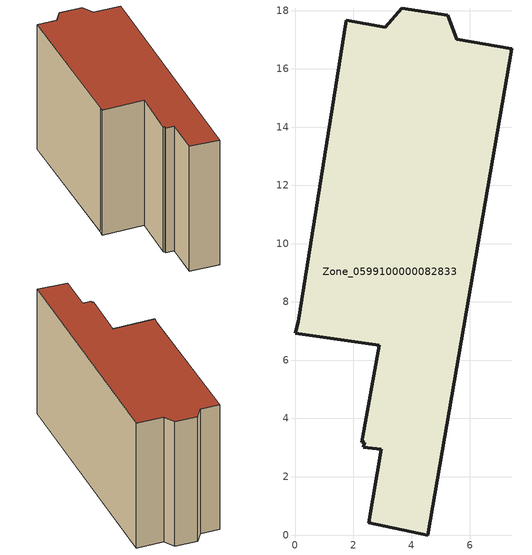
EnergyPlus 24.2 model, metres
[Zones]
Zone_0599100000082833
 floor ground (C_G): 3.09,17.43 3.66,18.09 5.23,17.84 5.55,17.01 7.44,16.7 4.56,0 2.52,0.42 2.95,2.95 2.35,3.01 2.39,3.18 2.29,3.18 2.89,6.51 0,6.93 0.11,7.32 1.75,17.67 z0
 wall outside (C_F): 5.55,17.01 5.23,17.84 3.66,18.09 3.09,17.43 1.75,17.67 0.11,7.32 0,6.93 2.89,6.51 2.29,3.18 2.39,3.18 2.35,3.01 2.95,2.95 2.52,0.42 4.56,0 7.44,16.7 5.55,17.01 z0:9.5
 roof outside (C_R): 2.29,3.18 2.39,3.18 2.35,3.01 2.95,2.95 2.52,0.42 4.56,0 7.44,16.7 5.55,17.01 5.23,17.84 3.66,18.09 3.09,17.43 1.75,17.67 0.11,7.32 0,6.93 2.89,6.51 z9.5
[BUILDING]
Pand.0599100000082833: North Axis=0; Terrain=City; Loads Convergence Tolerance Value=0.04; Temperature Convergence Tolerance Value=0.4; Solar Distribution=FullExterior; Maximum Number of Warmup Days=25; Minimum Number of Warmup Days=1
[Site:Location]
Rotterdam.The.Hague.AP_ZH_NLD Design_Conditions: Latitude=51.96; Longitude=4.45; Time Zone=1; Elevation=-4.5
[SITE:GROUNDTEMPERATURE:BUILDINGSURFACE]
18, 18, 18, 18, 18, 18, 18, 18, 18, 18, 18, 18
[MATERIAL] Thermal Absorptance=0.9; Solar Absorptance=0.7; Visible Absorptance=0.7
Name | Roughness | Thickness | Conductivity | Density | Specific Heat
G.TI.1946 | MediumSmooth | 0.15 | 1 | 540 | 1210
F.TI.1946 | Rough | 0.3 | 0.857143 | 1920 | 840
R.TI.1946 | MediumRough | 0.2 | 0.1 | 1500 | 1000
[CONSTRUCTION]
C_G: G.TI.1946
C_F: F.TI.1946
C_R: R.TI.1946
[ZONE]
Zone_0599100000082833: Type=1; Multiplier=1; Ceiling Height=Autocalculate; Volume=Autocalculate; Floor Area=autocalculate; Part of Total Floor Area=Yes
[ZONEINFILTRATION:DESIGNFLOWRATE]
Infil_Zone_0599100000082833: Zone or ZoneList or Space or SpaceList=Zone_0599100000082833; Schedule=AlwaysOn; Design Flow Rate Calculation Method=Flow/Area; Flow Rate per Floor Area=0.003; Constant Term Coefficient=1; Temperature Term Coefficient=0; Velocity Term Coefficient=0; Velocity Squared Term Coefficient=0
[HVACTEMPLATE:ZONE:IDEALLOADSAIRSYSTEM]
Zone_0599100000082833: Maximum Heating Supply Air Temperature=50; Minimum Cooling Supply Air Temperature=13; Maximum Heating Supply Air Humidity Ratio=0.0156; Minimum Cooling Supply Air Humidity Ratio=0.0077; Heating Limit=NoLimit; Cooling Limit=NoLimit; Dehumidification Control Type=ConstantSensibleHeatRatio; Cooling Sensible Heat Ratio=0.7; Dehumidification Setpoint=60; Humidification Control Type=None; Humidification Setpoint=30; Outdoor Air Method=None; Outdoor Air Flow Rate per Person=0.00944; Outdoor Air Flow Rate per Zone Floor Area=0; Outdoor Air Flow Rate per Zone=0; Demand Controlled Ventilation Type=None; Outdoor Air Economizer Type=NoEconomizer; Heat Recovery Type=None; Sensible Heat Recovery Effectiveness=0.7; Latent Heat Recovery Effectiveness=0.65
[ZONECONTROL:THERMOSTAT]
ThermostatControl_Zone_0599100000082833: Zone or ZoneList=Zone_0599100000082833; Control Type Schedule=DualSetpointControlType; Control 1=Thermostat_Zone_0599100000082833; Temperature Difference Between Cutout And Setpoint=0
[THERMOSTATSETPOINT:DUALSETPOINT]
Thermostat_Zone_0599100000082833: Heating Setpoint Temperature Schedule=HeatingSetpoint_Zone_0599100000082833; Cooling Setpoint Temperature Schedule=CoolingSetpoint_Zone_0599100000082833
[SCHEDULE:COMPACT]
HeatingSetpoint_Zone_0599100000082833: Through: 12/31, For: AllDays, Until: 24:00, 21
CoolingSetpoint_Zone_0599100000082833: Through: 12/31, For: AllDays, Until: 24:00, 24
DualSetpointControlType: Through: 12/31, For: AllDays, Until: 24:00, 4
AlwaysOn: Through: 12/31, For: AllDays, Until: 24:00, 1
